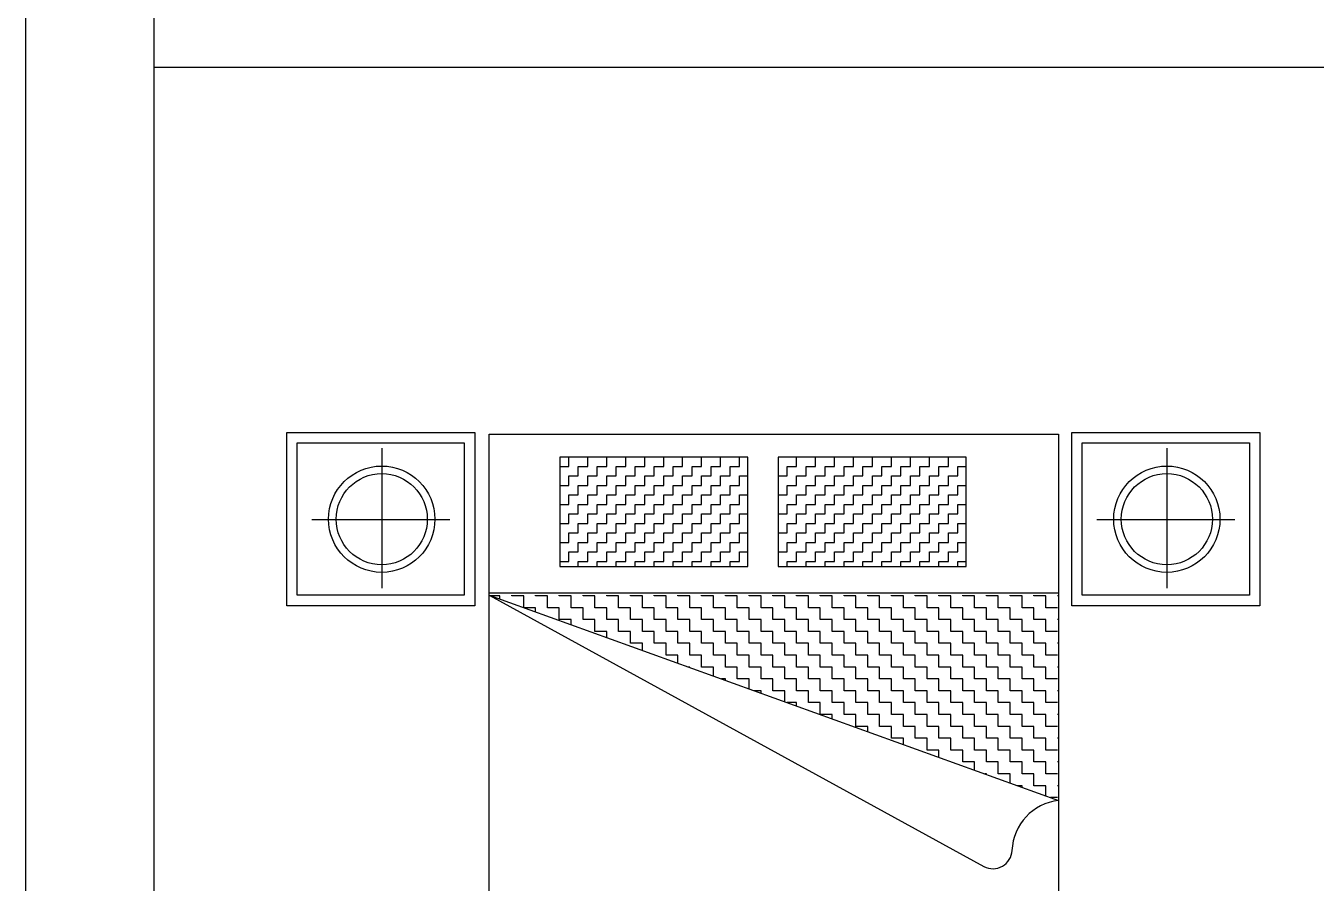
# Model space of a CAD drawing. Header units: inches. Extents: x 10.6 to 53.1, y 14.5 to 39.3.
# Drawn here: x 32.113 to 35.512, y 21.073 to 23.331 of the extents above; entities that cross this region are included whole.
import ezdxf

# ---------------------------------------------------------------- set-up
doc = ezdxf.new("R2010")
doc.units = ezdxf.units.IN
doc.header["$MEASUREMENT"] = 0
for name, color, linetype in [('02', 2, 'Continuous'), ('1', 1, 'Continuous'), ('4', 4, 'Continuous'), ('8', 8, 'Continuous'), ('kadrbm', 4, 'Continuous')]:
    doc.layers.add(name, color=color, linetype=linetype)
pattern_1 = [(0, (-42.231996, -94.679763), (0.025, 0.025), [0.025, -0.025]), (90, (-42.206996, -94.679763), (-0.025, 0.025), [0.025, -0.025])]

# ---------------------------------------------------------------- blocks, each defined once
blk = doc.blocks.new('kadrbm')
at = {"layer": 'kadrbm', "color": 4}
blk.add_lwpolyline([(0, 0), (0, 24.7972), (21, 24.7972), (21, 0), (0, 0)], close=True, dxfattribs=at)
blk.add_lwpolyline([(20.6631, 0.3257), (20.6631, 24.4603), (0.3369, 24.4603), (0.3369, 0.3257), (20.6631, 0.3257)], dxfattribs=at)

msp = doc.modelspace()

# ---------------------------------------------------------------- hatches: boundary and pattern name
at = {"layer": '8'}
h = msp.add_hatch(dxfattribs=at)
h.set_pattern_fill('ZIGZAG', color=256, scale=0.2, style=0)
h.set_pattern_definition(pattern_1)
h.paths.add_polyline_path([(34.0144, 21.9065), (34.0144, 22.1945), (33.5194, 22.1945), (33.5194, 21.9065)])
h = msp.add_hatch(dxfattribs=at)
h.set_pattern_fill('ZIGZAG', color=256, scale=0.2, style=0)
h.set_pattern_definition(pattern_1)
h.paths.add_polyline_path([(34.5894, 22.1945), (34.0944, 22.1945), (34.0944, 21.9065), (34.5894, 21.9065)])

# ---------------------------------------------------------------- linework, layer by layer
at = {"layer": '02'}
for p, q in [((32.8002, 22.26), (33.2952, 22.26)), ((32.8002, 21.8035), (32.8002, 22.26)), ((32.8277, 22.2325), (33.2677, 22.2325)), ((32.8277, 21.831), (32.8277, 22.2325)), ((33.2677, 22.2325), (33.2677, 21.831)), ((33.2952, 22.26), (33.2952, 21.8035)), ((33.3334, 22.2555), (34.8334, 22.2555)), ((33.3334, 20.4055), (33.3334, 22.2555)), ((34.8334, 22.2555), (34.8334, 20.4055)), ((34.8682, 21.8035), (34.8682, 22.26)), ((34.8682, 22.26), (35.3632, 22.26)), ((34.8957, 21.831), (34.8957, 22.2325)), ((34.8957, 22.2325), (35.3357, 22.2325)), ((35.3357, 22.2325), (35.3357, 21.831)), ((35.3632, 22.26), (35.3632, 21.8035)), ((33.0514, 21.8495), (33.0514, 22.2185)), ((35.1194, 21.8495), (35.1194, 22.2185)), ((32.8664, 22.0305), (33.2294, 22.0305)), ((34.9344, 22.0305), (35.2974, 22.0305)), ((33.2677, 21.831), (32.8277, 21.831)), ((33.3334, 21.8375), (34.8334, 21.8375)), ((33.3334, 21.8315), (34.8334, 21.2908)), ((33.3334, 21.8315), (34.6365, 21.1172)), ((33.3619, 21.8297), (33.3382, 21.8297)), ((33.3619, 21.8212), (33.3619, 21.8297)), ((33.3931, 21.8297), (33.3931, 21.8315)), ((33.4244, 21.8297), (33.3931, 21.8297)), ((33.4244, 21.7987), (33.4244, 21.8297)), ((33.4556, 21.8297), (33.4556, 21.8315)), ((33.4869, 21.8297), (33.4556, 21.8297)), ((33.4869, 21.7985), (33.4869, 21.8297)), ((33.5181, 21.8297), (33.5181, 21.8315)), ((33.5494, 21.8297), (33.5181, 21.8297)), ((33.5494, 21.7985), (33.5494, 21.8297)), ((33.5806, 21.8297), (33.5806, 21.8315)), ((33.6119, 21.8297), (33.5806, 21.8297)), ((33.6119, 21.7985), (33.6119, 21.8297)), ((33.6431, 21.8297), (33.6431, 21.8315)), ((33.6744, 21.8297), (33.6431, 21.8297)), ((33.6744, 21.7985), (33.6744, 21.8297)), ((33.7056, 21.8297), (33.7056, 21.8315)), ((33.7369, 21.8297), (33.7056, 21.8297)), ((33.7369, 21.7985), (33.7369, 21.8297)), ((33.7681, 21.8297), (33.7681, 21.8315)), ((33.7994, 21.8297), (33.7681, 21.8297)), ((33.7994, 21.7985), (33.7994, 21.8297)), ((33.8306, 21.8297), (33.8306, 21.8315)), ((33.8619, 21.8297), (33.8306, 21.8297)), ((33.8619, 21.7985), (33.8619, 21.8297)), ((33.8931, 21.8297), (33.8931, 21.8315)), ((33.9244, 21.8297), (33.8931, 21.8297)), ((33.9244, 21.7985), (33.9244, 21.8297)), ((33.9556, 21.8297), (33.9556, 21.8315)), ((33.9869, 21.8297), (33.9556, 21.8297)), ((33.9869, 21.7985), (33.9869, 21.8297)), ((34.0181, 21.8297), (34.0181, 21.8315)), ((34.0494, 21.8297), (34.0181, 21.8297)), ((34.0494, 21.7985), (34.0494, 21.8297)), ((34.0806, 21.8297), (34.0806, 21.8315)), ((34.1119, 21.8297), (34.0806, 21.8297)), ((34.1119, 21.7985), (34.1119, 21.8297)), ((34.1431, 21.8297), (34.1431, 21.8315)), ((34.1744, 21.8297), (34.1431, 21.8297)), ((34.1744, 21.7985), (34.1744, 21.8297)), ((34.2056, 21.8297), (34.2056, 21.8315)), ((34.2369, 21.8297), (34.2056, 21.8297)), ((34.2369, 21.7985), (34.2369, 21.8297)), ((34.2681, 21.8297), (34.2681, 21.8315)), ((34.2994, 21.8297), (34.2681, 21.8297)), ((34.2994, 21.7985), (34.2994, 21.8297)), ((34.3306, 21.8297), (34.3306, 21.8315)), ((34.3619, 21.8297), (34.3306, 21.8297)), ((34.3619, 21.7985), (34.3619, 21.8297)), ((34.3931, 21.8297), (34.3931, 21.8315)), ((34.4244, 21.8297), (34.3931, 21.8297)), ((34.4244, 21.7985), (34.4244, 21.8297)), ((34.4556, 21.8297), (34.4556, 21.8315)), ((34.4869, 21.8297), (34.4556, 21.8297)), ((34.4869, 21.7985), (34.4869, 21.8297)), ((34.5181, 21.8297), (34.5181, 21.8315)), ((34.5494, 21.8297), (34.5181, 21.8297)), ((34.5494, 21.7985), (34.5494, 21.8297)), ((34.5806, 21.8297), (34.5806, 21.8315)), ((34.6119, 21.8297), (34.5806, 21.8297)), ((34.6119, 21.7985), (34.6119, 21.8297)), ((34.6431, 21.8297), (34.6431, 21.8315)), ((34.6744, 21.8297), (34.6431, 21.8297)), ((34.6744, 21.7985), (34.6744, 21.8297)), ((34.7056, 21.8297), (34.7056, 21.8315)), ((34.7369, 21.8297), (34.7056, 21.8297)), ((34.7369, 21.7985), (34.7369, 21.8297)), ((34.7681, 21.8297), (34.7681, 21.8315)), ((34.7994, 21.8297), (34.7681, 21.8297)), ((34.7994, 21.7985), (34.7994, 21.8297)), ((34.8334, 21.8297), (34.8306, 21.8297)), ((35.3357, 21.831), (34.8957, 21.831)), ((33.2952, 21.8035), (32.8002, 21.8035)), ((33.4556, 21.7985), (33.4249, 21.7985)), ((33.4556, 21.7874), (33.4556, 21.7985)), ((33.5181, 21.7985), (33.4869, 21.7985)), ((33.5181, 21.7672), (33.5181, 21.7985)), ((33.5806, 21.7985), (33.5494, 21.7985)), ((33.5806, 21.7672), (33.5806, 21.7985)), ((33.6431, 21.7985), (33.6119, 21.7985)), ((33.6431, 21.7672), (33.6431, 21.7985)), ((33.7056, 21.7985), (33.6744, 21.7985)), ((33.7056, 21.7672), (33.7056, 21.7985)), ((33.7681, 21.7985), (33.7369, 21.7985)), ((33.7681, 21.7672), (33.7681, 21.7985)), ((33.8306, 21.7985), (33.7994, 21.7985)), ((33.8306, 21.7672), (33.8306, 21.7985)), ((33.8931, 21.7985), (33.8619, 21.7985)), ((33.8931, 21.7672), (33.8931, 21.7985)), ((33.9556, 21.7985), (33.9244, 21.7985)), ((33.9556, 21.7672), (33.9556, 21.7985)), ((34.0181, 21.7985), (33.9869, 21.7985)), ((34.0181, 21.7672), (34.0181, 21.7985)), ((34.0806, 21.7985), (34.0494, 21.7985)), ((34.0806, 21.7672), (34.0806, 21.7985)), ((34.1431, 21.7985), (34.1119, 21.7985)), ((34.1431, 21.7672), (34.1431, 21.7985)), ((34.2056, 21.7985), (34.1744, 21.7985)), ((34.2056, 21.7672), (34.2056, 21.7985)), ((34.2681, 21.7985), (34.2369, 21.7985)), ((34.2681, 21.7672), (34.2681, 21.7985)), ((34.3306, 21.7985), (34.2994, 21.7985)), ((34.3306, 21.7672), (34.3306, 21.7985)), ((34.3931, 21.7985), (34.3619, 21.7985)), ((34.3931, 21.7672), (34.3931, 21.7985)), ((34.4556, 21.7985), (34.4244, 21.7985)), ((34.4556, 21.7672), (34.4556, 21.7985)), ((34.5181, 21.7985), (34.4869, 21.7985)), ((34.5181, 21.7672), (34.5181, 21.7985)), ((34.5806, 21.7985), (34.5494, 21.7985)), ((34.5806, 21.7672), (34.5806, 21.7985)), ((34.6431, 21.7985), (34.6119, 21.7985)), ((34.6431, 21.7672), (34.6431, 21.7985)), ((34.7056, 21.7985), (34.6744, 21.7985)), ((34.7056, 21.7672), (34.7056, 21.7985)), ((34.7681, 21.7985), (34.7369, 21.7985)), ((34.7681, 21.7672), (34.7681, 21.7985)), ((34.8306, 21.7985), (34.7994, 21.7985)), ((35.3632, 21.8035), (34.8682, 21.8035)), ((33.5494, 21.7672), (33.5181, 21.7672)), ((33.5494, 21.7536), (33.5494, 21.7672)), ((33.6119, 21.7672), (33.5806, 21.7672)), ((33.6119, 21.736), (33.6119, 21.7672)), ((33.6744, 21.7672), (33.6431, 21.7672)), ((33.6744, 21.736), (33.6744, 21.7672)), ((33.7369, 21.7672), (33.7056, 21.7672)), ((33.7369, 21.736), (33.7369, 21.7672)), ((33.7994, 21.7672), (33.7681, 21.7672)), ((33.7994, 21.736), (33.7994, 21.7672)), ((33.8619, 21.7672), (33.8306, 21.7672)), ((33.8619, 21.736), (33.8619, 21.7672)), ((33.9244, 21.7672), (33.8931, 21.7672)), ((33.9244, 21.736), (33.9244, 21.7672)), ((33.9869, 21.7672), (33.9556, 21.7672)), ((33.9869, 21.736), (33.9869, 21.7672)), ((34.0494, 21.7672), (34.0181, 21.7672)), ((34.0494, 21.736), (34.0494, 21.7672)), ((34.1119, 21.7672), (34.0806, 21.7672)), ((34.1119, 21.736), (34.1119, 21.7672)), ((34.1744, 21.7672), (34.1431, 21.7672)), ((34.1744, 21.736), (34.1744, 21.7672)), ((34.2369, 21.7672), (34.2056, 21.7672)), ((34.2369, 21.736), (34.2369, 21.7672)), ((34.2994, 21.7672), (34.2681, 21.7672)), ((34.2994, 21.736), (34.2994, 21.7672)), ((34.3619, 21.7672), (34.3306, 21.7672)), ((34.3619, 21.736), (34.3619, 21.7672)), ((34.4244, 21.7672), (34.3931, 21.7672)), ((34.4244, 21.736), (34.4244, 21.7672)), ((34.4869, 21.7672), (34.4556, 21.7672)), ((34.4869, 21.736), (34.4869, 21.7672)), ((34.5494, 21.7672), (34.5181, 21.7672)), ((34.5494, 21.736), (34.5494, 21.7672)), ((34.6119, 21.7672), (34.5806, 21.7672)), ((34.6119, 21.736), (34.6119, 21.7672)), ((34.6744, 21.7672), (34.6431, 21.7672)), ((34.6744, 21.736), (34.6744, 21.7672)), ((34.7369, 21.7672), (34.7056, 21.7672)), ((34.7369, 21.736), (34.7369, 21.7672)), ((34.7994, 21.7672), (34.7681, 21.7672)), ((34.7994, 21.736), (34.7994, 21.7672)), ((34.8334, 21.7672), (34.8306, 21.7672)), ((33.6431, 21.736), (33.6119, 21.736)), ((33.6431, 21.7198), (33.6431, 21.736)), ((33.7056, 21.736), (33.6744, 21.736)), ((33.7056, 21.7047), (33.7056, 21.736)), ((33.7681, 21.736), (33.7369, 21.736)), ((33.7681, 21.7047), (33.7681, 21.736)), ((33.8306, 21.736), (33.7994, 21.736)), ((33.8306, 21.7047), (33.8306, 21.736)), ((33.8931, 21.736), (33.8619, 21.736)), ((33.8931, 21.7047), (33.8931, 21.736)), ((33.9556, 21.736), (33.9244, 21.736)), ((33.9556, 21.7047), (33.9556, 21.736)), ((34.0181, 21.736), (33.9869, 21.736)), ((34.0181, 21.7047), (34.0181, 21.736)), ((34.0806, 21.736), (34.0494, 21.736)), ((34.0806, 21.7047), (34.0806, 21.736)), ((34.1431, 21.736), (34.1119, 21.736)), ((34.1431, 21.7047), (34.1431, 21.736)), ((34.2056, 21.736), (34.1744, 21.736)), ((34.2056, 21.7047), (34.2056, 21.736)), ((34.2681, 21.736), (34.2369, 21.736)), ((34.2681, 21.7047), (34.2681, 21.736)), ((34.3306, 21.736), (34.2994, 21.736)), ((34.3306, 21.7047), (34.3306, 21.736)), ((34.3931, 21.736), (34.3619, 21.736)), ((34.3931, 21.7047), (34.3931, 21.736)), ((34.4556, 21.736), (34.4244, 21.736)), ((34.4556, 21.7047), (34.4556, 21.736)), ((34.5181, 21.736), (34.4869, 21.736)), ((34.5181, 21.7047), (34.5181, 21.736)), ((34.5806, 21.736), (34.5494, 21.736)), ((34.5806, 21.7047), (34.5806, 21.736)), ((34.6431, 21.736), (34.6119, 21.736)), ((34.6431, 21.7047), (34.6431, 21.736)), ((34.7056, 21.736), (34.6744, 21.736)), ((34.7056, 21.7047), (34.7056, 21.736)), ((34.7681, 21.736), (34.7369, 21.736)), ((34.7681, 21.7047), (34.7681, 21.736)), ((34.8306, 21.736), (34.7994, 21.736)), ((33.7369, 21.7047), (33.7056, 21.7047)), ((33.7369, 21.686), (33.7369, 21.7047)), ((33.7994, 21.7047), (33.7681, 21.7047)), ((33.7994, 21.6735), (33.7994, 21.7047)), ((33.8619, 21.7047), (33.8306, 21.7047)), ((33.8619, 21.6735), (33.8619, 21.7047)), ((33.9244, 21.7047), (33.8931, 21.7047)), ((33.9244, 21.6735), (33.9244, 21.7047)), ((33.9869, 21.7047), (33.9556, 21.7047)), ((33.9869, 21.6735), (33.9869, 21.7047)), ((34.0494, 21.7047), (34.0181, 21.7047)), ((34.0494, 21.6735), (34.0494, 21.7047)), ((34.1119, 21.7047), (34.0806, 21.7047)), ((34.1119, 21.6735), (34.1119, 21.7047)), ((34.1744, 21.7047), (34.1431, 21.7047)), ((34.1744, 21.6735), (34.1744, 21.7047)), ((34.2369, 21.7047), (34.2056, 21.7047)), ((34.2369, 21.6735), (34.2369, 21.7047)), ((34.2994, 21.7047), (34.2681, 21.7047)), ((34.2994, 21.6735), (34.2994, 21.7047)), ((34.3619, 21.7047), (34.3306, 21.7047)), ((34.3619, 21.6735), (34.3619, 21.7047)), ((34.4244, 21.7047), (34.3931, 21.7047)), ((34.4244, 21.6735), (34.4244, 21.7047)), ((34.4869, 21.7047), (34.4556, 21.7047)), ((34.4869, 21.6735), (34.4869, 21.7047)), ((34.5494, 21.7047), (34.5181, 21.7047)), ((34.5494, 21.6735), (34.5494, 21.7047)), ((34.6119, 21.7047), (34.5806, 21.7047)), ((34.6119, 21.6735), (34.6119, 21.7047)), ((34.6744, 21.7047), (34.6431, 21.7047)), ((34.6744, 21.6735), (34.6744, 21.7047)), ((34.7369, 21.7047), (34.7056, 21.7047)), ((34.7369, 21.6735), (34.7369, 21.7047)), ((34.7994, 21.7047), (34.7681, 21.7047)), ((34.7994, 21.6735), (34.7994, 21.7047)), ((34.8334, 21.7047), (34.8306, 21.7047)), ((33.8306, 21.6735), (33.7994, 21.6735)), ((33.8306, 21.6522), (33.8306, 21.6735)), ((33.8931, 21.6735), (33.8619, 21.6735)), ((33.8931, 21.6422), (33.8931, 21.6735)), ((33.9556, 21.6735), (33.9244, 21.6735)), ((33.9556, 21.6422), (33.9556, 21.6735)), ((34.0181, 21.6735), (33.9869, 21.6735)), ((34.0181, 21.6422), (34.0181, 21.6735)), ((34.0806, 21.6735), (34.0494, 21.6735)), ((34.0806, 21.6422), (34.0806, 21.6735)), ((34.1431, 21.6735), (34.1119, 21.6735)), ((34.1431, 21.6422), (34.1431, 21.6735)), ((34.2056, 21.6735), (34.1744, 21.6735)), ((34.2056, 21.6422), (34.2056, 21.6735)), ((34.2681, 21.6735), (34.2369, 21.6735)), ((34.2681, 21.6422), (34.2681, 21.6735)), ((34.3306, 21.6735), (34.2994, 21.6735)), ((34.3306, 21.6422), (34.3306, 21.6735)), ((34.3931, 21.6735), (34.3619, 21.6735)), ((34.3931, 21.6422), (34.3931, 21.6735)), ((34.4556, 21.6735), (34.4244, 21.6735)), ((34.4556, 21.6422), (34.4556, 21.6735)), ((34.5181, 21.6735), (34.4869, 21.6735)), ((34.5181, 21.6422), (34.5181, 21.6735)), ((34.5806, 21.6735), (34.5494, 21.6735)), ((34.5806, 21.6422), (34.5806, 21.6735)), ((34.6431, 21.6735), (34.6119, 21.6735)), ((34.6431, 21.6422), (34.6431, 21.6735)), ((34.7056, 21.6735), (34.6744, 21.6735)), ((34.7056, 21.6422), (34.7056, 21.6735)), ((34.7681, 21.6735), (34.7369, 21.6735)), ((34.7681, 21.6422), (34.7681, 21.6735)), ((34.8306, 21.6735), (34.7994, 21.6735)), ((33.8619, 21.6422), (33.8584, 21.6422)), ((33.8619, 21.641), (33.8619, 21.6422)), ((33.9244, 21.6422), (33.8931, 21.6422)), ((33.9244, 21.6184), (33.9244, 21.6422)), ((33.9869, 21.6422), (33.9556, 21.6422)), ((33.9869, 21.611), (33.9869, 21.6422)), ((34.0494, 21.6422), (34.0181, 21.6422)), ((34.0494, 21.611), (34.0494, 21.6422)), ((34.1119, 21.6422), (34.0806, 21.6422)), ((34.1119, 21.611), (34.1119, 21.6422)), ((34.1744, 21.6422), (34.1431, 21.6422)), ((34.1744, 21.611), (34.1744, 21.6422)), ((34.2369, 21.6422), (34.2056, 21.6422)), ((34.2369, 21.611), (34.2369, 21.6422)), ((34.2994, 21.6422), (34.2681, 21.6422)), ((34.2994, 21.611), (34.2994, 21.6422)), ((34.3619, 21.6422), (34.3306, 21.6422)), ((34.3619, 21.611), (34.3619, 21.6422)), ((34.4244, 21.6422), (34.3931, 21.6422)), ((34.4244, 21.611), (34.4244, 21.6422)), ((34.4869, 21.6422), (34.4556, 21.6422)), ((34.4869, 21.611), (34.4869, 21.6422)), ((34.5494, 21.6422), (34.5181, 21.6422)), ((34.5494, 21.611), (34.5494, 21.6422)), ((34.6119, 21.6422), (34.5806, 21.6422)), ((34.6119, 21.611), (34.6119, 21.6422)), ((34.6744, 21.6422), (34.6431, 21.6422)), ((34.6744, 21.611), (34.6744, 21.6422)), ((34.7369, 21.6422), (34.7056, 21.6422)), ((34.7369, 21.611), (34.7369, 21.6422)), ((34.7994, 21.6422), (34.7681, 21.6422)), ((34.7994, 21.611), (34.7994, 21.6422)), ((34.8334, 21.6422), (34.8306, 21.6422)), ((33.9556, 21.611), (33.9451, 21.611)), ((33.9556, 21.6072), (33.9556, 21.611)), ((34.0181, 21.611), (33.9869, 21.611)), ((34.0181, 21.5846), (34.0181, 21.611)), ((34.0806, 21.611), (34.0494, 21.611)), ((34.0806, 21.5797), (34.0806, 21.611)), ((34.1431, 21.611), (34.1119, 21.611)), ((34.1431, 21.5797), (34.1431, 21.611)), ((34.2056, 21.611), (34.1744, 21.611)), ((34.2056, 21.5797), (34.2056, 21.611)), ((34.2681, 21.611), (34.2369, 21.611)), ((34.2681, 21.5797), (34.2681, 21.611)), ((34.3306, 21.611), (34.2994, 21.611)), ((34.3306, 21.5797), (34.3306, 21.611)), ((34.3931, 21.611), (34.3619, 21.611)), ((34.3931, 21.5797), (34.3931, 21.611)), ((34.4556, 21.611), (34.4244, 21.611)), ((34.4556, 21.5797), (34.4556, 21.611)), ((34.5181, 21.611), (34.4869, 21.611)), ((34.5181, 21.5797), (34.5181, 21.611)), ((34.5806, 21.611), (34.5494, 21.611)), ((34.5806, 21.5797), (34.5806, 21.611)), ((34.6431, 21.611), (34.6119, 21.611)), ((34.6431, 21.5797), (34.6431, 21.611)), ((34.7056, 21.611), (34.6744, 21.611)), ((34.7056, 21.5797), (34.7056, 21.611)), ((34.7681, 21.611), (34.7369, 21.611)), ((34.7681, 21.5797), (34.7681, 21.611)), ((34.8306, 21.611), (34.7994, 21.611)), ((34.0494, 21.5797), (34.0318, 21.5797)), ((34.0494, 21.5734), (34.0494, 21.5797)), ((34.1119, 21.5797), (34.0806, 21.5797)), ((34.1119, 21.5508), (34.1119, 21.5797)), ((34.1744, 21.5797), (34.1431, 21.5797)), ((34.1744, 21.5485), (34.1744, 21.5797)), ((34.2369, 21.5797), (34.2056, 21.5797)), ((34.2369, 21.5485), (34.2369, 21.5797)), ((34.2994, 21.5797), (34.2681, 21.5797)), ((34.2994, 21.5485), (34.2994, 21.5797)), ((34.3619, 21.5797), (34.3306, 21.5797)), ((34.3619, 21.5485), (34.3619, 21.5797)), ((34.4244, 21.5797), (34.3931, 21.5797)), ((34.4244, 21.5485), (34.4244, 21.5797)), ((34.4869, 21.5797), (34.4556, 21.5797)), ((34.4869, 21.5485), (34.4869, 21.5797)), ((34.5494, 21.5797), (34.5181, 21.5797)), ((34.5494, 21.5485), (34.5494, 21.5797)), ((34.6119, 21.5797), (34.5806, 21.5797)), ((34.6119, 21.5485), (34.6119, 21.5797)), ((34.6744, 21.5797), (34.6431, 21.5797)), ((34.6744, 21.5485), (34.6744, 21.5797)), ((34.7369, 21.5797), (34.7056, 21.5797)), ((34.7369, 21.5485), (34.7369, 21.5797)), ((34.7994, 21.5797), (34.7681, 21.5797)), ((34.7994, 21.5485), (34.7994, 21.5797)), ((34.8334, 21.5797), (34.8306, 21.5797)), ((34.1431, 21.5485), (34.1185, 21.5485)), ((34.1431, 21.5396), (34.1431, 21.5485)), ((34.2056, 21.5485), (34.1744, 21.5485)), ((34.2056, 21.5172), (34.2056, 21.5485)), ((34.2369, 21.5172), (34.2056, 21.5172)), ((34.2681, 21.5485), (34.2369, 21.5485)), ((34.2369, 21.5058), (34.2369, 21.5172)), ((34.2681, 21.5172), (34.2681, 21.5485)), ((34.2994, 21.5172), (34.2681, 21.5172)), ((34.3306, 21.5485), (34.2994, 21.5485)), ((34.2994, 21.486), (34.2994, 21.5172)), ((34.3306, 21.5172), (34.3306, 21.5485)), ((34.3619, 21.5172), (34.3306, 21.5172)), ((34.3931, 21.5485), (34.3619, 21.5485)), ((34.3619, 21.486), (34.3619, 21.5172)), ((34.3931, 21.5172), (34.3931, 21.5485)), ((34.4244, 21.5172), (34.3931, 21.5172)), ((34.4556, 21.5485), (34.4244, 21.5485)), ((34.4244, 21.486), (34.4244, 21.5172)), ((34.4556, 21.5172), (34.4556, 21.5485)), ((34.4869, 21.5172), (34.4556, 21.5172)), ((34.5181, 21.5485), (34.4869, 21.5485)), ((34.4869, 21.486), (34.4869, 21.5172)), ((34.5181, 21.5172), (34.5181, 21.5485)), ((34.5494, 21.5172), (34.5181, 21.5172)), ((34.5806, 21.5485), (34.5494, 21.5485)), ((34.5494, 21.486), (34.5494, 21.5172)), ((34.5806, 21.5172), (34.5806, 21.5485)), ((34.6119, 21.5172), (34.5806, 21.5172)), ((34.6431, 21.5485), (34.6119, 21.5485)), ((34.6119, 21.486), (34.6119, 21.5172)), ((34.6431, 21.5172), (34.6431, 21.5485)), ((34.6744, 21.5172), (34.6431, 21.5172)), ((34.7056, 21.5485), (34.6744, 21.5485)), ((34.6744, 21.486), (34.6744, 21.5172)), ((34.7056, 21.5172), (34.7056, 21.5485)), ((34.7369, 21.5172), (34.7056, 21.5172)), ((34.7681, 21.5485), (34.7369, 21.5485)), ((34.7369, 21.486), (34.7369, 21.5172)), ((34.7681, 21.5172), (34.7681, 21.5485)), ((34.7994, 21.5172), (34.7681, 21.5172)), ((34.8306, 21.5485), (34.7994, 21.5485)), ((34.7994, 21.486), (34.7994, 21.5172)), ((34.8334, 21.5172), (34.8306, 21.5172)), ((34.3306, 21.486), (34.2994, 21.486)), ((34.3306, 21.472), (34.3306, 21.486)), ((34.3931, 21.486), (34.3619, 21.486)), ((34.3931, 21.4547), (34.3931, 21.486)), ((34.4556, 21.486), (34.4244, 21.486)), ((34.4556, 21.4547), (34.4556, 21.486)), ((34.5181, 21.486), (34.4869, 21.486)), ((34.5181, 21.4547), (34.5181, 21.486)), ((34.5806, 21.486), (34.5494, 21.486)), ((34.5806, 21.4547), (34.5806, 21.486)), ((34.6431, 21.486), (34.6119, 21.486)), ((34.6431, 21.4547), (34.6431, 21.486)), ((34.7056, 21.486), (34.6744, 21.486)), ((34.7056, 21.4547), (34.7056, 21.486)), ((34.7681, 21.486), (34.7369, 21.486)), ((34.7681, 21.4547), (34.7681, 21.486)), ((34.8306, 21.486), (34.7994, 21.486)), ((34.4244, 21.4547), (34.3931, 21.4547)), ((34.4244, 21.4382), (34.4244, 21.4547)), ((34.4869, 21.4547), (34.4556, 21.4547)), ((34.4869, 21.4235), (34.4869, 21.4547)), ((34.5494, 21.4547), (34.5181, 21.4547)), ((34.5494, 21.4235), (34.5494, 21.4547)), ((34.6119, 21.4547), (34.5806, 21.4547)), ((34.6119, 21.4235), (34.6119, 21.4547)), ((34.6744, 21.4547), (34.6431, 21.4547)), ((34.6744, 21.4235), (34.6744, 21.4547)), ((34.7369, 21.4547), (34.7056, 21.4547)), ((34.7369, 21.4235), (34.7369, 21.4547)), ((34.7994, 21.4547), (34.7681, 21.4547)), ((34.7994, 21.4235), (34.7994, 21.4547)), ((34.8334, 21.4547), (34.8306, 21.4547)), ((34.5181, 21.4235), (34.4869, 21.4235)), ((34.5181, 21.4044), (34.5181, 21.4235)), ((34.5806, 21.4235), (34.5494, 21.4235)), ((34.5806, 21.3922), (34.5806, 21.4235)), ((34.6431, 21.4235), (34.6119, 21.4235)), ((34.6431, 21.3922), (34.6431, 21.4235)), ((34.7056, 21.4235), (34.6744, 21.4235)), ((34.7056, 21.3922), (34.7056, 21.4235)), ((34.7681, 21.4235), (34.7369, 21.4235)), ((34.7681, 21.3922), (34.7681, 21.4235)), ((34.8306, 21.4235), (34.7994, 21.4235)), ((34.6119, 21.3922), (34.5806, 21.3922)), ((34.6119, 21.3706), (34.6119, 21.3922)), ((34.6744, 21.3922), (34.6431, 21.3922)), ((34.6744, 21.361), (34.6744, 21.3922)), ((34.7369, 21.3922), (34.7056, 21.3922)), ((34.7369, 21.361), (34.7369, 21.3922)), ((34.7994, 21.3922), (34.7681, 21.3922)), ((34.7994, 21.361), (34.7994, 21.3922)), ((34.8334, 21.3922), (34.8306, 21.3922)), ((34.6431, 21.361), (34.6386, 21.361)), ((34.6431, 21.3594), (34.6431, 21.361)), ((34.7056, 21.361), (34.6744, 21.361)), ((34.7056, 21.3368), (34.7056, 21.361)), ((34.7681, 21.361), (34.7369, 21.361)), ((34.7681, 21.3297), (34.7681, 21.361)), ((34.8306, 21.361), (34.7994, 21.361)), ((34.7369, 21.3297), (34.7253, 21.3297)), ((34.7369, 21.3256), (34.7369, 21.3297)), ((34.7994, 21.3297), (34.7681, 21.3297)), ((34.7994, 21.303), (34.7994, 21.3297)), ((34.8334, 21.3297), (34.8306, 21.3297)), ((34.8306, 21.2985), (34.812, 21.2985))]:
    msp.add_line(p, q, dxfattribs=at)
for centre, radius in [((33.0504, 22.0315), 0.14), ((35.1184, 22.0315), 0.14), ((33.0504, 22.0315), 0.12), ((35.1184, 22.0315), 0.12)]:
    msp.add_circle(centre, radius, dxfattribs=at)
for centre, radius, start, end in [((34.8481, 21.1539), 0.1377, 96.1441, 177.8121), ((34.6606, 21.1611), 0.05, 241.2728, 357.8121)]:
    msp.add_arc(centre, radius, start, end, dxfattribs=at)
at = {"layer": '1'}
msp.add_line((32.4498, 23.2217), (52.776, 23.2217), dxfattribs=at)
at = {"layer": '4'}
for p, q in [((34.0144, 22.1945), (33.5194, 22.1945)), ((33.5194, 22.1945), (33.5194, 21.9065)), ((34.0144, 21.9065), (34.0144, 22.1945)), ((34.5894, 22.1945), (34.0944, 22.1945)), ((34.0944, 22.1945), (34.0944, 21.9065)), ((34.5894, 21.9065), (34.5894, 22.1945)), ((33.5194, 21.9065), (34.0144, 21.9065)), ((34.0944, 21.9065), (34.5894, 21.9065))]:
    msp.add_line(p, q, dxfattribs=at)

# ---------------------------------------------------------------- block references
at = {"layer": 'kadrbm'}
msp.add_blockref('kadrbm', (32.1129, 14.5063), dxfattribs=at)

doc.saveas('drawing.dxf')
